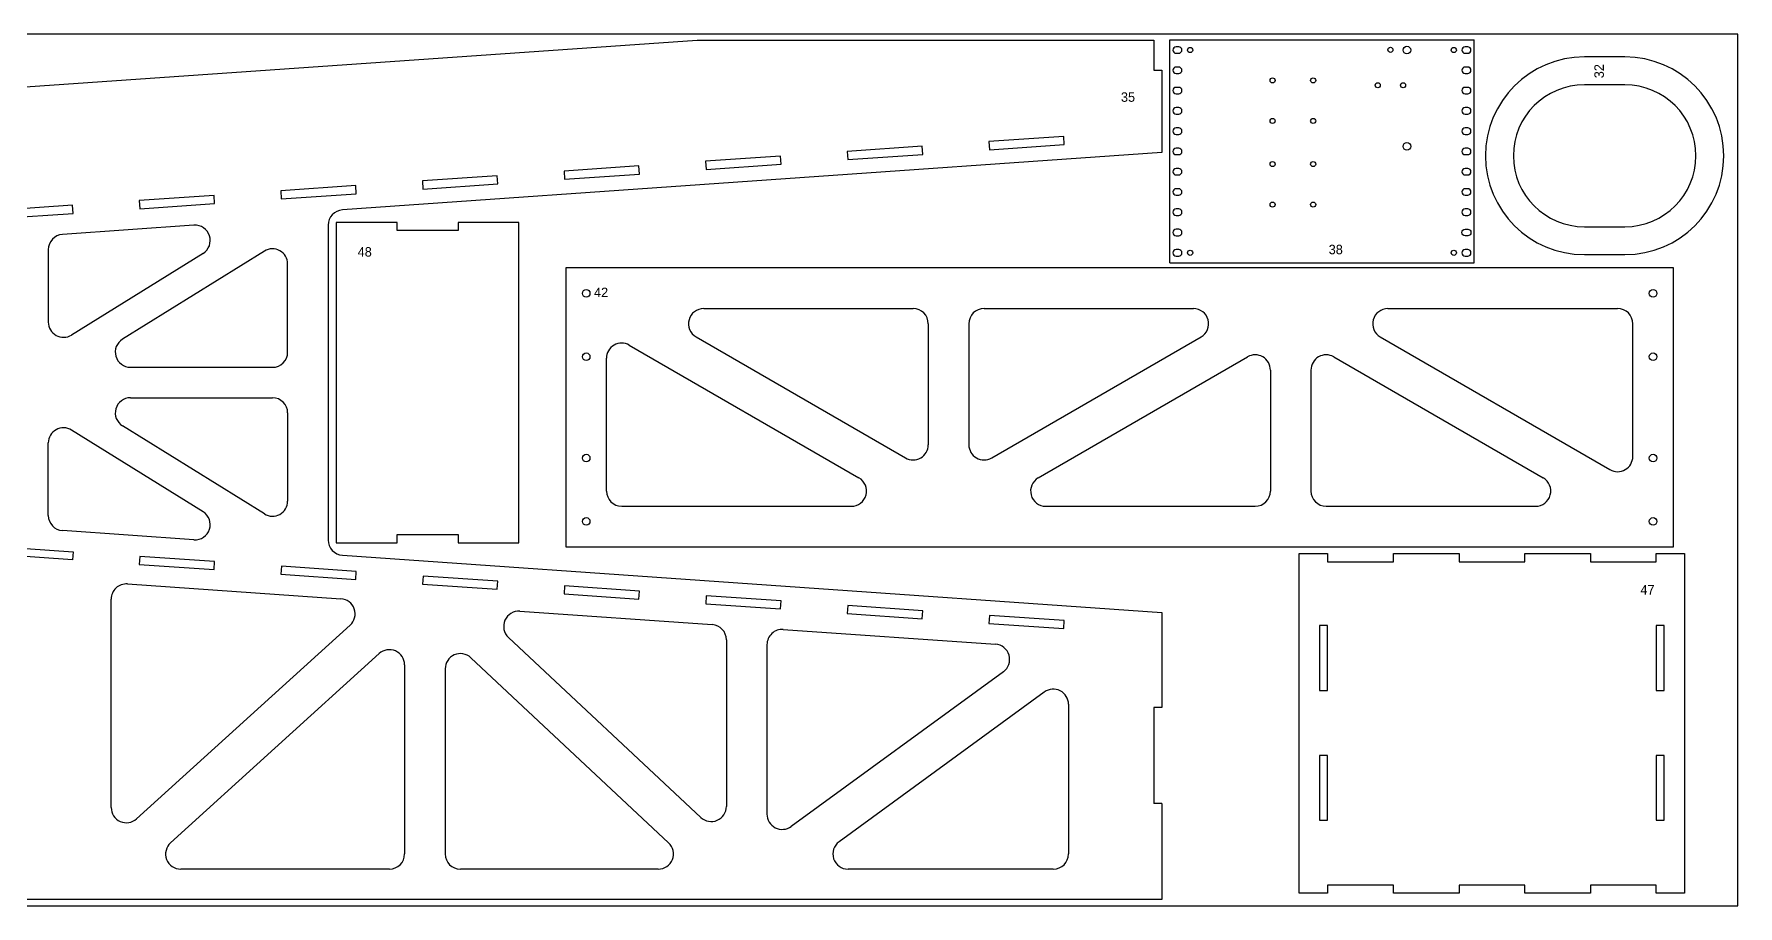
# Model space of a CAD drawing. Header units: inches. Extents: x -955 to -701, y -2062 to -1714.
# Drawn here: x -876.2 to -792.2, y -1899.4 to -1856.4 of the extents above; entities that cross this region are included whole.
import ezdxf

# ---------------------------------------------------------------- set-up
doc = ezdxf.new("R2010")
doc.units = ezdxf.units.IN
doc.header["$LTSCALE"] = 0.1
doc.header["$MEASUREMENT"] = 0
doc.layers.add('cockpit', color=1, linetype='Continuous', lineweight=20)
doc.layers.add('pic', color=1, linetype='Continuous')

msp = doc.modelspace()

# ---------------------------------------------------------------- linework, layer by layer
at = {"color": 7, "linetype": 'Continuous', "lineweight": 25}
for p, q in [((-820.17063, -1856.68319), (-805.17063, -1856.68319)), ((-820.17063, -1867.68319), (-820.17063, -1856.68319)), ((-805.17063, -1867.68319), (-805.17063, -1856.68319)), ((-868.28422, -1865.82681), (-874.76867, -1866.27737)), ((-875.46668, -1867.02557), (-875.46668, -1870.60105)), ((-867.83662, -1867.21218), (-874.32107, -1871.23822)), ((-864.81229, -1867.10004), (-871.8106, -1871.44513)), ((-863.66668, -1872.08231), (-863.66668, -1867.73722)), ((-820.17063, -1867.68319), (-805.17063, -1867.68319)), ((-843.15259, -1869.93302), (-832.82922, -1869.93302)), ((-829.32922, -1869.93302), (-819.00586, -1869.93302)), ((-809.41692, -1869.93302), (-798.09356, -1869.93302)), ((-832.07922, -1870.68302), (-832.07922, -1876.65017)), ((-830.07922, -1870.68302), (-830.07922, -1876.65017)), ((-797.34356, -1877.22819), (-797.34356, -1870.68302)), ((-843.52791, -1871.33235), (-833.20455, -1877.2995)), ((-828.9539, -1877.2995), (-818.63053, -1871.33235)), ((-809.79225, -1871.33235), (-798.46888, -1877.87752)), ((-847.94706, -1878.93302), (-847.94706, -1872.38785)), ((-846.82173, -1871.73852), (-835.49837, -1878.28369)), ((-826.66008, -1878.28369), (-816.33672, -1872.31655)), ((-812.08606, -1872.31655), (-801.7627, -1878.28369)), ((-871.41499, -1872.83231), (-864.41668, -1872.83231)), ((-815.21139, -1872.96588), (-815.21139, -1878.93302)), ((-813.21139, -1872.96588), (-813.21139, -1878.93302)), ((-871.41499, -1874.33231), (-864.41668, -1874.33231)), ((-864.81229, -1880.06457), (-871.8106, -1875.71948)), ((-863.66668, -1875.08231), (-863.66668, -1879.42739)), ((-875.46668, -1880.13904), (-875.46668, -1876.56356)), ((-867.83662, -1879.95243), (-874.32107, -1875.92639)), ((-847.19706, -1879.68302), (-835.87369, -1879.68302)), ((-826.28475, -1879.68302), (-815.96139, -1879.68302)), ((-812.46139, -1879.68302), (-802.13803, -1879.68302)), ((-868.28422, -1881.3378), (-874.76867, -1880.88724)), ((-872.36668, -1894.54059), (-872.36668, -1884.26356)), ((-871.56469, -1883.51536), (-861.03787, -1884.24681)), ((-852.21417, -1884.85992), (-842.73136, -1885.51882)), ((-860.58606, -1885.5506), (-871.11288, -1895.09618)), ((-839.23136, -1885.76202), (-828.76713, -1886.48912)), ((-843.29587, -1895.0316), (-852.77868, -1886.15568)), ((-842.03335, -1886.26702), (-842.03335, -1894.48403)), ((-840.03335, -1886.51021), (-840.03335, -1894.86991)), ((-859.15382, -1886.95169), (-869.4382, -1896.27743)), ((-857.90001, -1887.50728), (-857.90001, -1896.83302)), ((-844.88299, -1896.28546), (-854.63749, -1887.15524)), ((-855.90001, -1887.7028), (-855.90001, -1896.83302)), ((-828.37714, -1887.84325), (-838.84138, -1895.47585)), ((-826.35865, -1888.84646), (-836.47742, -1896.22708)), ((-825.16668, -1889.4524), (-825.16668, -1896.83302)), ((-820.56668, -1894.3474), (-820.96668, -1894.3474)), ((-858.65001, -1897.58302), (-868.9344, -1897.58302)), ((-845.39551, -1897.58302), (-855.15001, -1897.58302)), ((-825.91668, -1897.58302), (-836.03545, -1897.58302))]:
    msp.add_line(p, q, dxfattribs=at)
for points in [[(-877.06867, -1859.02446), (-843.47122, -1856.68996), (-820.96668, -1856.68996), (-820.96668, -1858.18201), (-820.56668, -1858.18201), (-820.56668, -1862.23286), (-860.96867, -1865.06796, 0.39403768), (-861.66668, -1865.81615), (-861.66668, -1881.34846, 0.39403768), (-860.96867, -1882.09665), (-820.56668, -1884.93175), (-820.56668, -1889.61178), (-820.96668, -1889.61178), (-820.96668, -1894.3474)], [(-820.56668, -1894.3474), (-820.56668, -1899.08302), (-877.01668, -1899.08302, -0.41421356)]]:
    msp.add_lwpolyline(points, format="xyb", dxfattribs=at)
for points in [[(-819.73313, -1857.02319), (-819.85813, -1857.02319, 1), (-819.85813, -1857.34319), (-819.73313, -1857.34319, 1)], [(-805.60813, -1857.34319), (-805.48313, -1857.34319, 1), (-805.48313, -1857.02319), (-805.60813, -1857.02319, 1)], [(-819.73313, -1858.02319), (-819.85813, -1858.02319, 1), (-819.85813, -1858.34319), (-819.73313, -1858.34319, 1)], [(-805.60813, -1858.34319), (-805.48313, -1858.34319, 1), (-805.48313, -1858.02319), (-805.60813, -1858.02319, 1)], [(-819.73313, -1859.02319), (-819.85813, -1859.02319, 1), (-819.85813, -1859.34319), (-819.73313, -1859.34319, 1)], [(-805.60813, -1859.34319), (-805.48313, -1859.34319, 1), (-805.48313, -1859.02319), (-805.60813, -1859.02319, 1)], [(-819.73313, -1860.02319), (-819.85813, -1860.02319, 1), (-819.85813, -1860.34319), (-819.73313, -1860.34319, 1)], [(-805.48313, -1860.34319, 1), (-805.48313, -1860.02319), (-805.60813, -1860.02319, 1), (-805.60813, -1860.34319)], [(-819.73313, -1861.02319), (-819.85813, -1861.02319, 1), (-819.85813, -1861.34319), (-819.73313, -1861.34319, 1)], [(-805.48313, -1861.34319, 1), (-805.48313, -1861.02319), (-805.60813, -1861.02319, 1), (-805.60813, -1861.34319)], [(-819.73313, -1862.02319), (-819.85813, -1862.02319, 1), (-819.85813, -1862.34319), (-819.73313, -1862.34319, 1)], [(-805.48313, -1862.34319, 1), (-805.48313, -1862.02319), (-805.60813, -1862.02319, 1), (-805.60813, -1862.34319)], [(-819.73313, -1863.02319), (-819.85813, -1863.02319, 1), (-819.85813, -1863.34319), (-819.73313, -1863.34319, 1)], [(-805.48313, -1863.34319, 1), (-805.48313, -1863.02319), (-805.60813, -1863.02319, 1), (-805.60813, -1863.34319)], [(-819.73313, -1864.02319), (-819.85813, -1864.02319, 1), (-819.85813, -1864.34319), (-819.73313, -1864.34319, 1)], [(-805.48313, -1864.34319, 1), (-805.48313, -1864.02319), (-805.60813, -1864.02319, 1), (-805.60813, -1864.34319)], [(-819.73313, -1865.02319), (-819.85813, -1865.02319, 1), (-819.85813, -1865.34319), (-819.73313, -1865.34319, 1)], [(-805.48313, -1865.34319, 1), (-805.48313, -1865.02319), (-805.60813, -1865.02319, 1), (-805.60813, -1865.34319)], [(-819.73313, -1866.02319), (-819.85813, -1866.02319, 1), (-819.85813, -1866.34319), (-819.73313, -1866.34319, 1)], [(-805.48313, -1866.34319), (-805.60813, -1866.34319, -1), (-805.60813, -1866.02319), (-805.48313, -1866.02319, -1)], [(-819.85813, -1867.02319, 1), (-819.85813, -1867.34319), (-819.73313, -1867.34319, 1), (-819.73313, -1867.02319)], [(-805.60813, -1867.34319), (-805.48313, -1867.34319, 1), (-805.48313, -1867.02319), (-805.60813, -1867.02319, 1)]]:
    msp.add_lwpolyline(points, format="xyb", close=True, dxfattribs=at)
for points in [[(-797.73211, -1867.27493, 1), (-797.73211, -1857.52493), (-799.73211, -1857.52493, 1), (-799.73211, -1867.27493)], [(-797.73211, -1865.89993, 1), (-797.73211, -1858.89993), (-799.73211, -1858.89993, 1), (-799.73211, -1865.89993)]]:
    msp.add_lwpolyline(points, format="xyb", close=True)
for points in [[(-825.4007, -1861.44584), (-829.09112, -1861.70217), (-829.06346, -1862.1005), (-825.37303, -1861.84418)], [(-839.36496, -1862.41576), (-843.05747, -1862.67223), (-843.02981, -1863.07056), (-839.33729, -1862.81409)], [(-832.38283, -1861.9308), (-836.0743, -1862.1872), (-836.04663, -1862.58553), (-832.35516, -1862.32913)], [(-846.34709, -1862.90071), (-850.04065, -1863.15726), (-850.01298, -1863.55559), (-846.31942, -1863.29905)], [(-860.31135, -1863.87063), (-864.007, -1864.12732), (-863.97934, -1864.52565), (-860.28368, -1864.26896)], [(-853.32922, -1863.38567), (-857.02383, -1863.64229), (-856.99616, -1864.04062), (-853.30155, -1863.78401)], [(-877.76668, -1865.08302), (-877.73901, -1865.48136), (-874.24795, -1865.23888), (-874.27561, -1864.84054)], [(-867.29348, -1864.35559), (-870.99018, -1864.61235), (-870.96251, -1865.01068), (-867.26582, -1864.75392)], [(-855.26729, -1865.68231), (-855.26729, -1866.08231), (-858.26729, -1866.08231), (-858.26729, -1865.68231), (-861.26729, -1865.68231), (-861.26729, -1881.48231), (-858.26729, -1881.48231), (-858.26729, -1881.08231), (-855.26729, -1881.08231), (-855.26729, -1881.48231), (-852.26729, -1881.48231), (-852.26729, -1865.68231)], [(-849.94706, -1867.93302), (-849.94706, -1881.68302), (-795.34356, -1881.68302), (-795.34356, -1867.93302)], [(-867.29348, -1882.80902), (-867.26582, -1882.41069), (-870.95624, -1882.15436), (-870.98391, -1882.5527)], [(-860.31135, -1883.29398), (-860.28368, -1882.89565), (-863.97411, -1882.63932), (-864.00178, -1883.03766)], [(-853.32922, -1883.77894), (-853.30155, -1883.3806), (-856.99198, -1883.12428), (-857.01965, -1883.52261)], [(-846.34709, -1884.2639), (-846.31942, -1883.86556), (-850.00985, -1883.60924), (-850.03752, -1884.00757)], [(-839.36496, -1884.74885), (-839.33729, -1884.35052), (-843.02772, -1884.09419), (-843.05539, -1884.49253)], [(-832.38387, -1885.23374), (-832.3562, -1884.8354), (-836.04663, -1884.57908), (-836.0743, -1884.97741)], [(-825.4007, -1885.71877), (-825.37303, -1885.32043), (-829.06346, -1885.06411), (-829.09112, -1885.46244)], [(-812.38847, -1888.7676), (-812.38847, -1885.56614), (-812.78872, -1885.56614), (-812.78872, -1888.7676)], [(-796.19041, -1888.7676), (-795.79016, -1888.7676), (-795.79016, -1885.56614), (-796.19041, -1885.56614)], [(-812.38847, -1895.1705), (-812.38847, -1891.96905), (-812.78872, -1891.96905), (-812.78872, -1895.1705)], [(-796.19041, -1895.1705), (-795.79016, -1895.1705), (-795.79016, -1891.96905), (-796.19041, -1891.96905)]]:
    msp.add_lwpolyline(points, close=True, dxfattribs=at)
for points in [[(-874.24795, -1881.92573), (-874.27561, -1882.32407), (-877.76668, -1882.08159), (-877.73901, -1881.68325)], [(-796.18944, -1882.42196), (-796.18944, -1882.02196), (-794.79016, -1882.02196), (-794.79016, -1898.77196), (-796.19041, -1898.77196), (-796.19041, -1898.37196), (-799.42944, -1898.37196), (-799.42944, -1898.77196), (-802.66992, -1898.77196), (-802.66992, -1898.37196), (-805.90895, -1898.37196), (-805.90895, -1898.77196), (-809.14944, -1898.77196), (-809.14944, -1898.37196), (-812.38847, -1898.37196), (-812.38847, -1898.77196), (-813.78872, -1898.77196), (-813.78872, -1882.02196), (-812.38944, -1882.02196), (-812.38944, -1882.42196), (-809.14944, -1882.42196), (-809.14944, -1882.02196), (-805.90944, -1882.02196), (-805.90944, -1882.42196), (-802.66944, -1882.42196), (-802.66944, -1882.02196), (-799.42944, -1882.02196), (-799.42944, -1882.42196)]]:
    msp.add_lwpolyline(points, close=True)
for centre, radius in [((-819.17063, -1857.18319), 0.13), ((-809.29563, -1857.17358), 0.125), ((-808.48313, -1857.18319), 0.1875), ((-806.17063, -1857.18319), 0.13), ((-815.10185, -1858.68319), 0.125), ((-813.10185, -1858.68319), 0.125), ((-809.92063, -1858.92358), 0.125), ((-808.67063, -1858.92358), 0.125), ((-815.10185, -1860.68319), 0.125), ((-813.10185, -1860.68319), 0.125), ((-808.48313, -1861.93319), 0.1875), ((-815.10185, -1862.80819), 0.125), ((-813.10185, -1862.80819), 0.125), ((-815.10185, -1864.80819), 0.125), ((-813.10185, -1864.80819), 0.125), ((-819.17063, -1867.18319), 0.13), ((-806.17063, -1867.18319), 0.13), ((-848.94706, -1869.18302), 0.1875), ((-796.34356, -1869.18302), 0.1875), ((-848.94706, -1872.30802), 0.1875), ((-796.34356, -1872.30802), 0.1875), ((-848.94706, -1877.30802), 0.1875), ((-796.34356, -1877.30802), 0.1875), ((-848.94706, -1880.43302), 0.1875), ((-796.34356, -1880.43302), 0.1875)]:
    msp.add_circle(centre, radius, dxfattribs=at)
for centre, start, end in [((-868.23223, -1866.575), 301.8351789, 93.9747647), ((-874.71668, -1867.02557), 93.9747647, 180), ((-864.41668, -1867.73722), 0, 121.8351789), ((-843.15259, -1870.68302), 90, 239.9710888), ((-832.82922, -1870.68302), 0, 90), ((-829.32922, -1870.68302), 90, 180), ((-819.00586, -1870.68302), 300.0289112, 90), ((-809.41692, -1870.68302), 90, 239.9710888), ((-798.09356, -1870.68302), 0, 90), ((-874.71668, -1870.60105), 180, 301.8351789), ((-871.41499, -1872.08231), 121.8351789, 270), ((-847.19706, -1872.38785), 59.9710888, 180), ((-864.41668, -1872.08231), 270, 0), ((-815.96139, -1872.96588), 0, 120.0289112), ((-812.46139, -1872.96588), 59.9710888, 180), ((-871.41499, -1875.08231), 90, 238.1648211), ((-864.41668, -1875.08231), 0, 90), ((-874.71668, -1876.56356), 58.1648211, 180), ((-832.82922, -1876.65017), 239.9710888, 0), ((-829.32922, -1876.65017), 180, 300.0289112), ((-798.09356, -1877.22819), 239.9710888, 0), ((-835.87369, -1878.93302), 270, 59.9710888), ((-826.28475, -1878.93302), 120.0289112, 270), ((-802.13803, -1878.93302), 270, 59.9710888), ((-847.19706, -1878.93302), 180, 270), ((-815.96139, -1878.93302), 270, 0), ((-812.46139, -1878.93302), 180, 270), ((-868.23223, -1880.58961), 266.0252353, 58.1648211), ((-864.41668, -1879.42739), 238.1648211, 0), ((-874.71668, -1880.13904), 180, 266.0252353), ((-871.61668, -1884.26356), 86.0252353, 180), ((-861.08986, -1884.99501), 312.2013229, 86.0252353), ((-852.26616, -1885.60811), 86.0252353, 226.8933583), ((-842.78335, -1886.26702), 0, 86.0252353), ((-839.28335, -1886.51021), 86.0252353, 180), ((-858.65001, -1887.50728), 0, 132.2013229), ((-828.81912, -1887.23731), 306.1069705, 86.0252353), ((-855.15001, -1887.7028), 46.8933583, 180), ((-825.91668, -1889.4524), 0, 126.1069705), ((-871.61668, -1894.54059), 180, 312.2013229), ((-842.78335, -1894.48403), 226.8933583, 0), ((-839.28335, -1894.86991), 180, 306.1069705), ((-868.9344, -1896.83302), 132.2013229, 270), ((-858.65001, -1896.83302), 270, 0), ((-855.15001, -1896.83302), 180, 270), ((-845.39551, -1896.83302), 270, 46.8933583), ((-836.03545, -1896.83302), 126.1069705, 270), ((-825.91668, -1896.83302), 270, 0)]:
    msp.add_arc(centre, 0.75, start, end, dxfattribs=at)
at = {"layer": 'pic', "color": 1}
msp.add_lwpolyline([(-905.6606, -1899.39595), (-792.1606, -1899.39595), (-792.1606, -1856.39595), (-905.6606, -1856.39595)], close=True, dxfattribs=at)

# ---------------------------------------------------------------- texts
at = {"layer": 'cockpit', "lineweight": 100}
msp.add_text('32', height=0.468379, rotation=90, dxfattribs=at).set_placement((-798.77125, -1858.57561))
for s, p in [('35', (-822.5808, -1859.73726)), ('48', (-860.21406, -1867.3722)), ('38', (-812.33788, -1867.25471)), ('42', (-848.56159, -1869.37136)), ('47', (-796.96786, -1884.03833))]:
    msp.add_text(s, height=0.468379, dxfattribs=at).set_placement(p)

doc.saveas('drawing.dxf')
